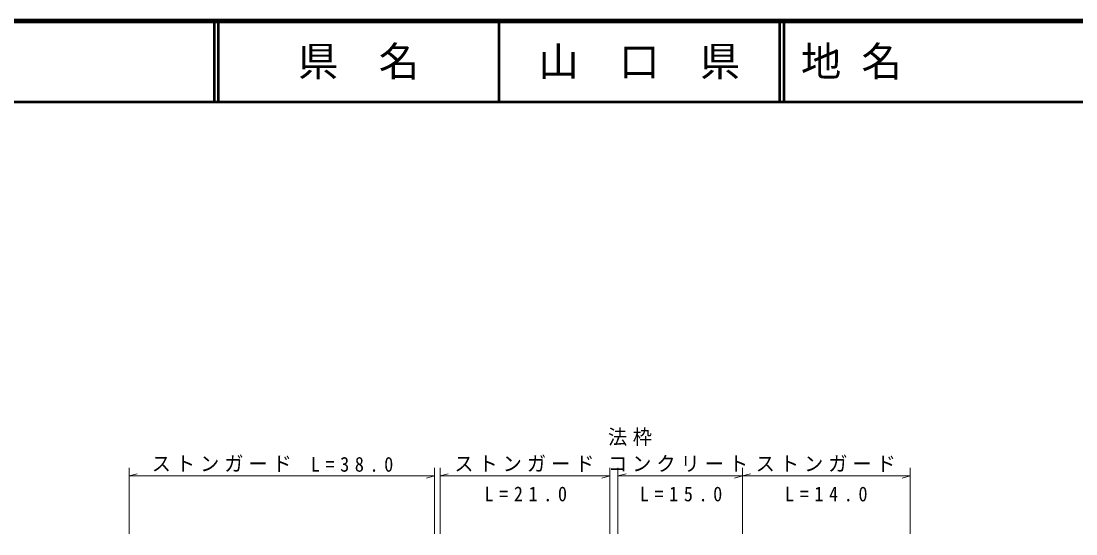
# Model space of a CAD drawing. Units: millimetres, scale not verified. Extents: x 40000 to 680000, y 20000 to 380000.
# Drawn here: x 273855 to 404422, y 316468 to 380000 of the extents above; entities that cross this region are included whole.
import ezdxf
from ezdxf.enums import TextEntityAlignment as Align

# ---------------------------------------------------------------- set-up
doc = ezdxf.new("R2010")
doc.units = ezdxf.units.MM
doc.header["$LTSCALE"] = 1000
for name, color, linetype, lineweight in [('M-STR-HTXT', 7, 'Continuous', 13), ('M-TTL', 2, 'Continuous', 140), ('M-TTL-LINE', 7, 'Continuous', 50)]:
    doc.layers.add(name, color=color, linetype=linetype, lineweight=lineweight)
doc.layers.add('M-TTL-TXT', color=7, linetype='Continuous')
doc.styles.add('ＭＳ ゴシック', font='')
doc.styles.get('ＭＳ ゴシック').set_extended_font_data('MS Gothic')

msp = doc.modelspace()

# ---------------------------------------------------------------- linework, layer by layer
at = {"layer": 'M-STR-HTXT'}
for p, q in [((287214, 316468), (287214, 324648)), ((287214, 323648), (288214, 323928)), ((325042, 324648), (325042, 316468)), ((325719, 324648), (325719, 316468)), ((325719, 323648), (326719, 323928)), ((346738, 324648), (346738, 316468)), ((347734, 324648), (347734, 316468)), ((347734, 323648), (348734, 323928)), ((363155, 324648), (363155, 316468)), ((363155, 323648), (364155, 323928)), ((383916, 324648), (383916, 316468)), ((287214, 323648), (325042, 323648)), ((325042, 323648), (324042, 323368)), ((325719, 323648), (346738, 323648)), ((346738, 323648), (345738, 323368)), ((347734, 323648), (363155, 323648)), ((363155, 323648), (362155, 323368)), ((363155, 323648), (383916, 323648)), ((383916, 323648), (382916, 323368))]:
    msp.add_line(p, q, dxfattribs=at)
at = {"layer": 'M-TTL'}
msp.add_line((680000, 380000), (40000, 380000), dxfattribs=at)
at = {"layer": 'M-TTL-LINE'}
for p, q in [((297750, 380000), (297750, 370000)), ((298250, 380000), (298250, 370000)), ((333000, 380000), (333000, 370000)), ((367750, 380000), (367750, 370000)), ((368250, 380000), (368250, 370000)), ((40000, 370000), (680000, 370000))]:
    msp.add_line(p, q, dxfattribs=at)

# ---------------------------------------------------------------- texts
at = {"layer": 'M-STR-HTXT', "char_height": 1833, "attachment_point": 7, "style": 'ＭＳ ゴシック'}
for s, insert in [('\\T1.29;\\W0.95;法枠', (346507, 327363)), ('\\T1.26;\\W0.95;ストンガード', (290022, 324148)), ('\\T1.62;\\W0.9;L=38.0', (309711, 324148)), ('\\T1.26;\\W0.95;ストンガード', (327479, 324148)), ('\\T1.26;\\W0.95;コンクリート', (346507, 324148)), ('\\T1.26;\\W0.95;ストンガード', (364785, 324148)), ('\\T1.62;\\W0.9;L=21.0', (331218, 320477)), ('\\T1.62;\\W0.9;L=15.0', (350434, 320477)), ('\\T1.62;\\W0.9;L=14.0', (368415, 320477))]:
    msp.add_mtext(s, dxfattribs=dict(at, insert=insert))
at = {"layer": 'M-TTL-TXT', "style": 'ＭＳ ゴシック'}
for s, p in [('県\u3000名', (315625, 375000)), ('山\u3000口\u3000県', (350375, 375000))]:
    msp.add_text(s, height=3666, dxfattribs=at).set_placement(p, align=Align.MIDDLE_CENTER)
msp.add_text('地 名', height=3666, dxfattribs=at).set_placement((370380, 375000), align=Align.MIDDLE_LEFT)

doc.saveas('drawing.dxf')
